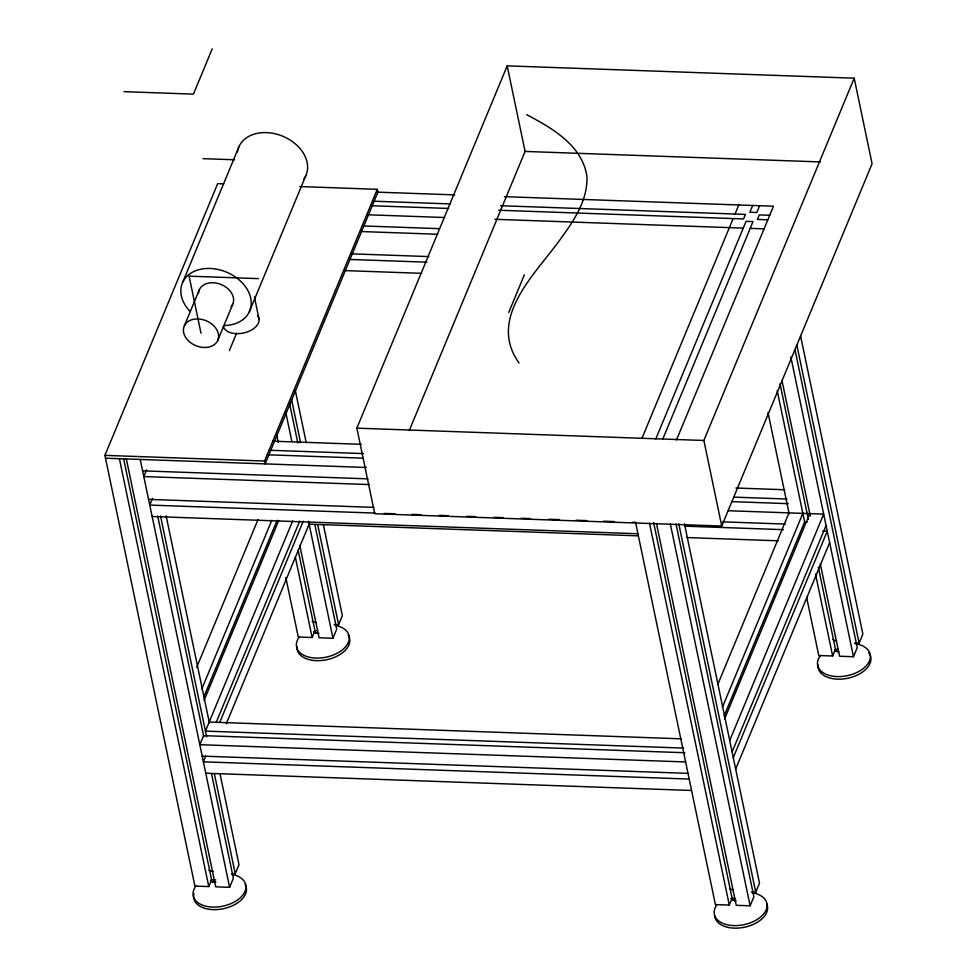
<?xml version="1.0" encoding="UTF-8"?>
<svg xmlns="http://www.w3.org/2000/svg" width="977" height="977" viewBox="0 0 977 977"><rect width="100%" height="100%" fill="white"/><g stroke="black" fill="none" stroke-linecap="round" stroke-linejoin="round"><path stroke-width="1.47" d="M212.229 48.85L193.434 94.134L124.03 91.667M123.774 459.373L211.606 879.788L208.785 886.579L194.911 886.09L104.918 455.367L217.676 183.639L223.757 183.859M182.723 282.231L239.096 146.379M184.348 325.842L199.381 289.607M146.611 469.766L143.79 476.556L369.184 484.568M217.663 340.594A18.221 13.483 22.5 0 0 197.61 318.942A18.221 13.483 22.5 0 0 187.743 340.118A18.221 13.483 22.5 0 0 217.663 340.594L232.697 304.36M152.571 498.294L149.75 505.085L375.144 513.096M229.375 350.596L236.642 333.108M249.343 311.736L305.728 175.884M377.293 189.318L377.891 192.164L265.146 463.88L264.547 461.034L377.293 189.318L299.768 186.558M196.682 667.376L257.965 519.703M201.812 688.968L271.838 520.204M203.595 697.529L277.126 520.314M204.083 700.46L278.775 520.448M292.66 520.936L205.451 731.114L683.644 748.089M216.259 722.211L299.707 521.095M205.646 756.381L203.387 761.816L689.188 779.06M219.788 722.296L303.236 521.181M226.249 723.859L309.123 524.148L638.066 535.836M356.861 428.158L507.197 65.862L854.203 78.184L872.082 163.757L721.747 526.053L374.741 513.731L356.861 428.158L703.867 440.48L854.203 78.184M285.797 577.383L298.254 637.016L312.139 637.505L314.96 630.715L298.144 550.21M409.253 430.552L525.076 151.435L507.197 65.862M126.338 458.958L215.722 886.835L229.607 887.324L233.369 878.262L211.569 773.906M232.27 873.633L235.249 873.743L238.999 864.682L220.008 773.735M299.768 545.325L319.076 637.761L332.962 638.25L336.723 629.188L314.912 524.832M334.134 624.511L338.592 624.657L342.353 615.608L323.363 524.661M508.736 312.481L524.356 274.842M641.84 438.588L733.141 218.567M735.022 214.036L738.771 204.987M655.726 439.076L746.074 221.327L753.023 221.571L662.662 439.32M752.656 205.475L749.835 212.265L756.772 212.51L759.593 205.72M676.499 439.919L773.479 206.208L504.364 196.658M717.777 684.462L788.976 512.876M722.321 707.458L802.85 513.365M724.104 716.007L804.633 521.926L807.417 522.023M724.592 718.95L809.786 513.609M729.709 740.542L823.672 514.11L728.06 510.715M732.103 751.948L826.053 525.516M733.287 757.651L827.25 531.219L822.781 531.061M735.669 769.07L829.632 542.638M632.51 522.231L635.563 522.341L715.408 904.58L729.294 905.068L732.115 898.278L653.625 522.573M806.623 597.362L818.763 655.506L832.648 655.994L835.469 649.204L818.335 567.21M656.495 523.66L736.231 905.313L750.116 905.813L753.878 896.752L676.011 524.038M751.289 892.062L755.746 892.221L759.508 883.159L684.45 523.867M820.277 563.802L839.585 656.239L853.471 656.739L857.22 647.678L794.936 349.51M854.643 642.988L859.101 643.147L862.862 634.085L800.566 335.917M525.076 151.435L820.326 161.926M203.008 158.665L234.688 159.788M376.499 192.115L454.684 194.887M372.738 201.177L450.373 203.924M500.603 205.72L745.427 214.403L743.546 218.933L498.722 210.238M769.717 215.27L759.312 214.903L757.431 219.434L767.837 219.801M370.869 205.707L448.492 208.455M367.108 214.757L444.73 217.517M494.96 219.3L743.253 228.117M750.202 228.362L764.075 228.862M363.395 225.956L439.503 228.655M361.551 231.549L437.659 234.248M351.097 253.825L428.72 256.585M349.241 259.43L426.876 262.178M344.014 270.568L421.649 273.328M258.49 278.628L189.086 276.161L201.006 333.218M272.974 441.189L361.295 444.315M269.212 450.238L363.627 453.597M267.332 454.769L363.273 458.176M104.918 455.367L264.547 461.034M105.516 458.213L366.338 467.482M735.925 488.012L784.665 489.746M142.605 470.853L367.987 478.864M733.69 497.122L786.998 499.015M731.81 501.653L788.158 503.656M148.565 499.381L373.947 507.381M722.821 521.852L785.264 524.075M384.279 513.413L394.94 513.792M411.696 514.39L420.831 514.708M439.1 515.367L448.248 515.685M466.517 516.332L475.652 516.662M493.935 517.309L503.07 517.639M521.339 518.286L530.474 518.604M548.756 519.251L559.418 519.63M576.161 520.228L586.823 520.607M603.578 521.205L614.24 521.584M684.425 526.151L783.407 529.668M152.143 516.491L637.944 533.747M686.807 537.558L778.181 540.806M314.96 630.715L317.733 630.812M835.469 649.204L838.242 649.302M209.212 722.052L681.311 738.82M684.804 752.73L203.57 735.644L199.809 744.694L685.622 761.95M202.19 756.113L688.003 773.357M205.768 773.222L691.582 790.478M211.606 879.788L215.77 879.935M732.115 898.278L734.887 898.376M526.591 114.614C551.822 128.024 581.852 144.901 586.859 175.848C588.142 199.198 574.635 219.532 561.519 237.643C536.898 272.717 486.399 317.513 519.068 363.053M796.817 344.979L859.101 643.147M790.869 357.069L853.471 656.739M781.966 380.432L810.312 516.1M780.025 383.827L808.37 519.495M777.203 390.617L804.926 523.306M815.514 574L832.648 655.994M767.995 412.489L789.184 513.865M703.867 440.48L721.747 526.053M678.82 523.977L755.746 892.221M670.381 524.148L750.116 905.813M649.558 523.403L729.294 905.068M295.323 390.482L306.228 442.666M291.573 399.544L300.598 442.776M317.733 524.771L338.592 624.657M289.693 404.075L297.79 442.837M285.614 411.635L291.842 441.457M308.524 521.291L332.962 638.25M254.423 296.959L258.966 318.746M276.723 434.997L278.274 442.459M295.323 557L312.139 637.505M166.127 515.819L209.42 723.053M160.497 515.929L206.635 736.817M214.378 773.845L235.249 873.743M157.676 515.99L203.778 736.634M140.224 459.446L229.607 887.324M119.402 458.702L208.785 886.579M213.377 871.374A7.193 4.323 -11.8 0 1 208.858 870.214M231.598 874.293A26.831 16.108 -11.8 0 1 243.053 894.773A26.831 16.108 -11.8 0 1 207.417 906.522A26.831 16.108 -11.8 0 1 195.962 886.041M245.129 884.466A26.831 16.108 -11.8 0 1 222.145 908.964A26.831 16.108 -11.8 0 1 193.935 893.723M215.636 882.329A7.266 4.36 -11.8 0 1 210.653 880.839M215.661 882.255A7.193 4.323 -11.8 0 1 210.397 880.411M733.263 889.827A7.193 4.323 -11.8 0 1 729.575 888.386M752.51 892.758A26.831 16.108 -11.8 0 1 764.27 913.141A26.831 16.108 -11.8 0 1 728.732 925.072A26.831 16.108 -11.8 0 1 716.971 904.69M766.798 904.055A26.831 16.108 -11.8 0 1 745.097 927.1A26.831 16.108 -11.8 0 1 714.712 915.742M316.06 622.422A7.193 4.323 -11.8 0 1 312.151 621.274M348.227 635.123A26.831 16.108 -11.8 0 1 327.246 659.622A26.831 16.108 -11.8 0 1 296.935 646.566M335.209 625.353A26.831 16.108 -11.8 0 1 346.298 645.87A26.831 16.108 -11.8 0 1 310.771 657.533A26.831 16.108 -11.8 0 1 299.182 637.187M836.556 640.888A7.193 4.323 -11.8 0 1 832.868 639.447M855.205 643.66A26.831 16.108 -11.8 0 1 867.759 663.908A26.831 16.108 -11.8 0 1 832.123 676.084A26.831 16.108 -11.8 0 1 820.399 655.555M868.7 652.721A26.831 16.108 -11.8 0 1 849.098 677.953A26.831 16.108 -11.8 0 1 818.054 664.934M834.761 649.986A7.266 4.36 -11.8 0 0 838.816 651.806A7.193 4.323 -11.8 0 1 834.81 649.986M257.537 315.681A18.221 10.942 -11.8 0 1 245.813 332.424A18.221 10.942 -11.8 0 1 223.245 325.927M198.453 293.356A18.221 13.483 22.5 0 1 221.132 284.515A18.221 13.483 22.5 0 1 231.097 306.79M190.063 311.37A36.442 26.965 22.5 0 1 196.902 270.275A36.442 26.965 22.5 0 1 248.353 291.464A36.442 26.965 22.5 0 1 224.454 325.524M237.435 151.911A36.442 26.965 22.5 0 1 282.609 136.169A36.442 26.965 22.5 0 1 303.762 179.206M731.175 898.584A7.266 4.36 -11.8 0 0 736.108 900.831A7.193 4.323 -11.8 0 1 731.248 898.535M313.983 631.838A7.266 4.36 -11.8 0 0 318.954 633.34A7.193 4.323 -11.8 0 1 314.032 631.838"/></g></svg>
